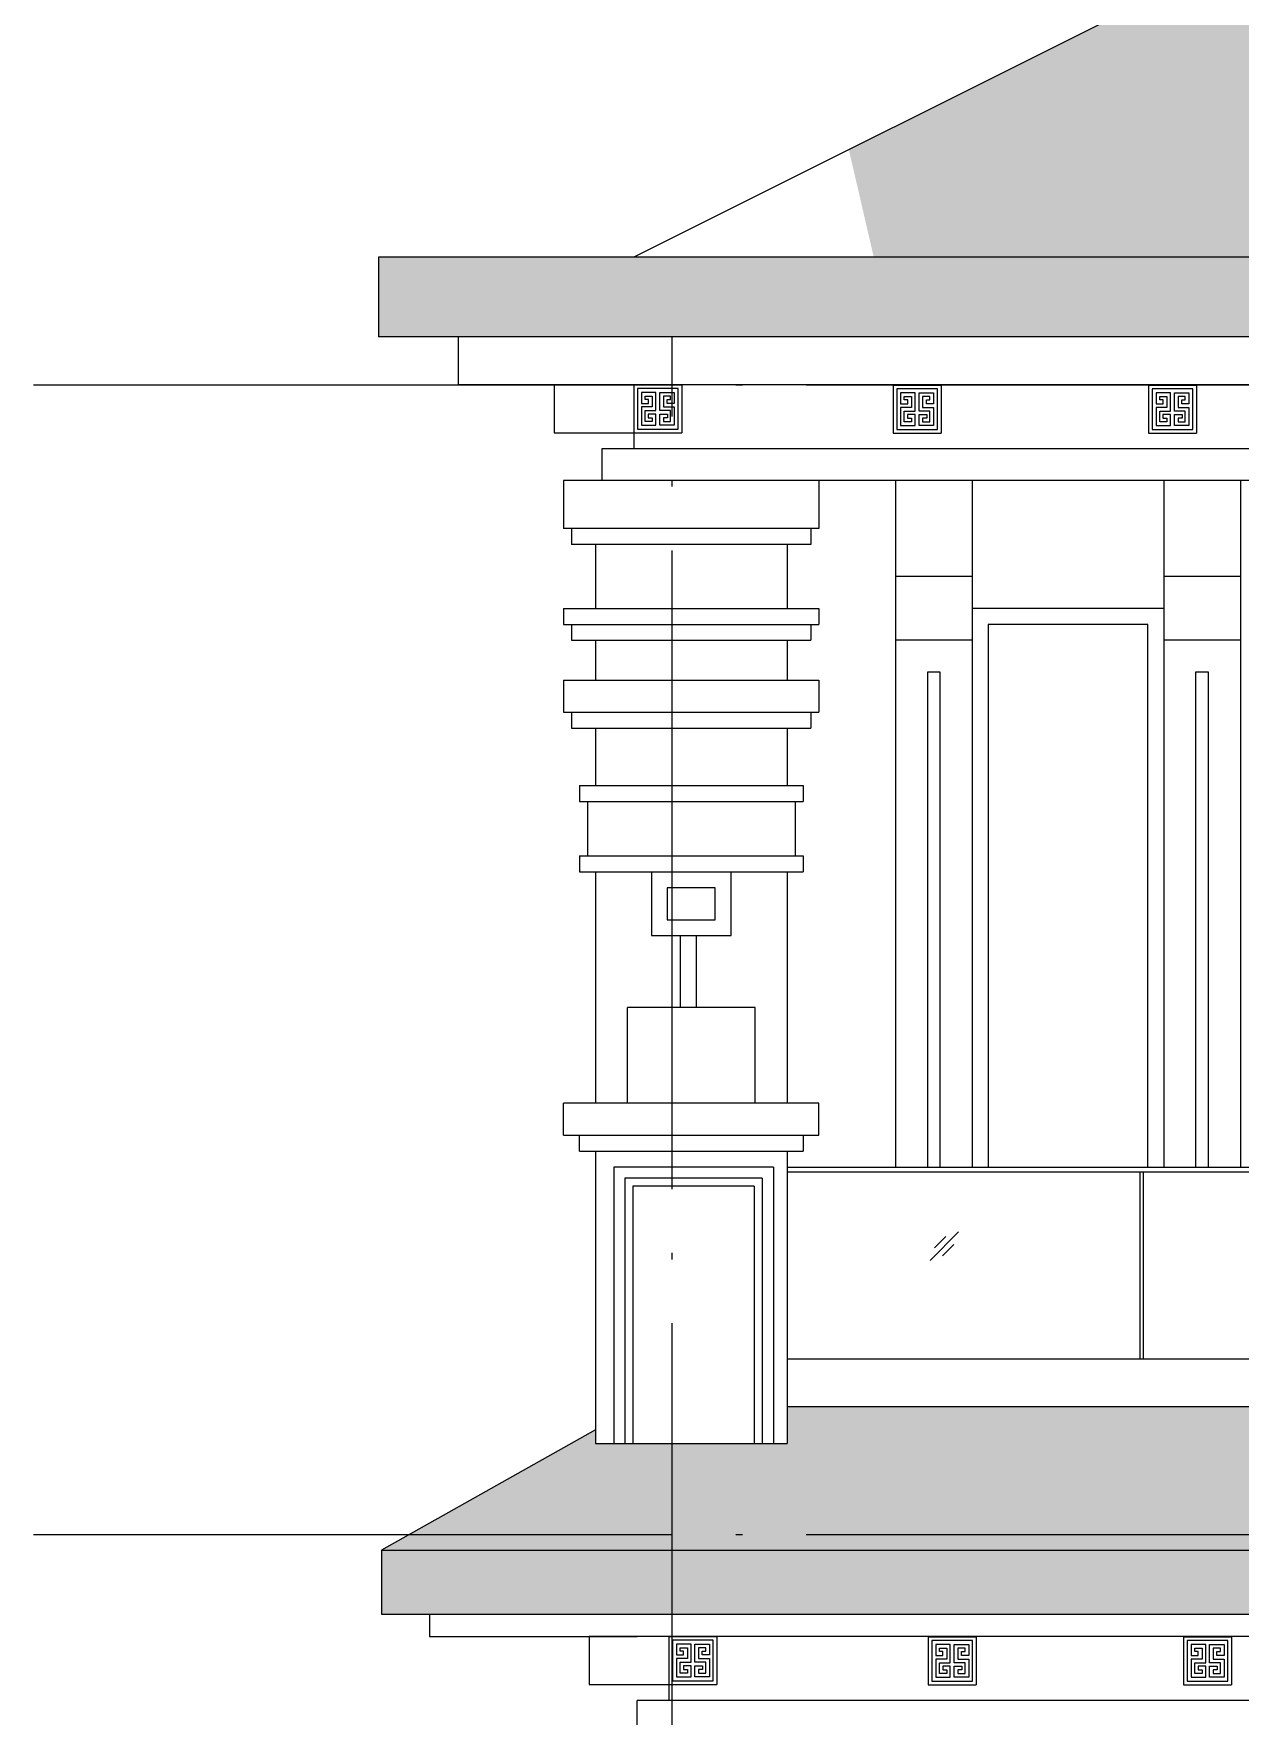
# Model space of a CAD drawing. Extents: x 44111 to 90315, y 4379 to 151689.
# Drawn here: x 53793 to 57573, y 138549 to 143819 of the extents above; entities that cross this region are included whole.
import ezdxf

# ---------------------------------------------------------------- set-up
doc = ezdxf.new("R2010")
doc.units = 0
doc.header["$LTSCALE"] = 1000
doc.header["$MEASUREMENT"] = 0
doc.linetypes.add('DOTE', pattern=[2.42, 2, -0.2, 0.02, -0.2])
for name, color, linetype in [('A-DOTE', 1, 'DOTE'), ('A-瓦屋面填充', 8, 'Continuous'), ('A-立面外墙材料填充', 8, 'Continuous'), ('A-立面看线', 50, 'Continuous'), ('J-LM-外墙材料分色', 249, 'Continuous'), ('J-LM-门窗框', 157, 'Continuous')]:
    doc.layers.add(name, color=color, linetype=linetype)
pattern_1 = [(180, (-591384.08, 755430.08), (-200, -200), [40, -160]), (225, (-591464.08, 755410.08), (-2e-14, -200), [56.56854, -226.27417]), (270, (-591504.08, 755370.08), (200, -200), [200]), (315, (-591544.08, 755410.08), (200, -5e-14), [56.56854, -226.27417]), (206.565051, (-591424.08, 755430.08), (-200, -2e-07), [44.72, -402.493595]), (153.434949, (-591544.08, 755410.08), (-200, 2e-07), [44.72, -402.493595])]

# ---------------------------------------------------------------- blocks, each defined once
blk = doc.blocks.new('A$C699906CB')
for p, q in [((179, 179), (0, 0)), ((100, 150), (29, 79)), ((150, 100), (79, 29))]:
    blk.add_line(p, q)

msp = doc.modelspace()

# ---------------------------------------------------------------- hatches: boundary and pattern name
at = {"layer": 'A-瓦屋面填充'}
h = msp.add_hatch(dxfattribs=at)
h.set_pattern_fill('弯瓦屋面', color=256, scale=100, angle=180)
h.set_pattern_definition(pattern_1)
h.paths.add_polyline_path([(63063.5, 145175.3), (62382.5, 145175.3), (62082.5, 145475.3), (62682.5, 145475.3), (62382.5, 145175.3), (63063.5, 145175.3), (65473.5, 143819.2), (66373.5, 143819.2), (66373.5, 143569.2), (66123.5, 143569.2), (66123.5, 143419.2), (65823.5, 143419.2), (65823.5, 143269.2), (65573.5, 143269.2), (65573.5, 143219.2), (65623.5, 143219.2), (65623.5, 143119.2), (65753.5, 143119.2), (69673.5, 143119.2), (63973.5, 145969.2), (62972.9, 145969.2), (61393.5, 145979.2), (56347.1, 143456), (56425.2, 143119.2), (60373.5, 143119.2), (60373.5, 143119.2), (60453.5, 143119.2), (60453.5, 143219.2), (60553.5, 143219.2), (60553.5, 143269.2), (60303.5, 143269.2), (60303.5, 143419.2), (60003.5, 143419.2), (60003.5, 143569.2), (59753.5, 143569.2), (59753.5, 143819.2), (60653.5, 143819.2)])
h.paths.add_polyline_path([(63063.5, 145175.3), (60653.5, 143819.2), (63003.5, 143819.2), (62703.5, 144119.2), (63303.5, 144119.2), (63003.5, 143819.2), (65473.5, 143819.2)], flags=17)
h.paths.add_polyline_path([(61933.9, 144149.8), (63002.7, 144149.8), (63002.7, 144596), (61933.9, 144596)], flags=24)
h = msp.add_hatch(dxfattribs=at)
h.set_pattern_fill('弯瓦屋面', color=256, scale=100, angle=180)
h.set_pattern_definition(pattern_1)
h.paths.add_polyline_path([(58686.6, 139519.2), (56153.5, 139519.2), (56153.5, 139404), (55793.5, 139404), (55793.5, 139119.2), (58686.6, 139119.2)])
h.paths.add_polyline_path([(55793.5, 139404), (55553.5, 139404), (55553.5, 139446), (54972.5, 139119.2), (55793.5, 139119.2)])
h.paths.add_polyline_path([(55793.5, 139119.2), (54972.5, 139119.2), (54883.6, 139069.2), (55793.5, 139069.2)])
h.paths.add_polyline_path([(58686.6, 139119.2), (55793.5, 139119.2), (55793.5, 139069.2), (58686.6, 139069.2)])
h.paths.add_polyline_path([(59773.2, 139119.2), (58686.6, 139119.2), (58686.6, 139069.2), (59673.2, 139069.2)])
h.paths.add_polyline_path([(60423.5, 139444.3), (60423.5, 139519.2), (58686.6, 139519.2), (58686.6, 139119.2), (59773.2, 139119.2)])
h.paths.add_polyline_path([(65353.5, 139404.2), (65103.5, 139404.2), (65103.5, 139519.2), (61023.5, 139519.2), (61023.5, 139404.2), (60773.5, 139404.2), (60773.5, 139119.2), (65353.5, 139119.2)])
h.paths.add_polyline_path([(60773.5, 139404.2), (60423.5, 139404.2), (60423.5, 139444.3), (59773.2, 139119.2), (60773.5, 139119.2)])
h.paths.add_polyline_path([(60773.5, 139119.2), (59773.2, 139119.2), (59673.2, 139069.2), (60773.5, 139069.2)])
h.paths.add_polyline_path([(65353.5, 139119.2), (60773.5, 139119.2), (60773.5, 139069.2), (65353.5, 139069.2)])
h.paths.add_polyline_path([(65703.5, 139413.6), (65703.5, 139404.2), (65353.5, 139404.2), (65353.5, 139119.2), (66344.6, 139119.2)])
h.paths.add_polyline_path([(66344.6, 139119.2), (65353.5, 139119.2), (65353.5, 139069.2), (66453.5, 139069.2)])
h.paths.add_polyline_path([(69553.5, 139404), (69193.5, 139404), (69193.5, 139519.2), (65703.5, 139519.2), (65703.5, 139413.6), (66344.6, 139119.2), (69553.5, 139119.2)])
h.paths.add_polyline_path([(69793.5, 139446), (69793.5, 139404), (69553.5, 139404), (69553.5, 139119.2), (70374.5, 139119.2)])
h.paths.add_polyline_path([(69553.5, 139119.2), (66344.6, 139119.2), (66453.5, 139069.2), (69553.5, 139069.2)])
h.paths.add_polyline_path([(70374.5, 139119.2), (69553.5, 139119.2), (69553.5, 139069.2), (70463.4, 139069.2)])
h = msp.add_hatch(dxfattribs=at)
h.set_pattern_fill('弯瓦屋面', color=256, scale=100, angle=180)
h.set_pattern_definition(pattern_1)
h.paths.add_polyline_path([(55793.5, 139069.2), (54883.6, 139069.2), (54883.6, 139069.2), (54883.6, 138869.2), (55033.6, 138869.2), (55793.5, 138869.2)])
h.paths.add_polyline_path([(58686.6, 139069.2), (55793.5, 139069.2), (55793.5, 138869.2), (58686.6, 138869.2)])
h.paths.add_polyline_path([(60773.5, 139069.2), (59673.2, 139069.2), (59673.2, 138869.2), (60773.5, 138869.2)])
h.paths.add_polyline_path([(59673.2, 139069.2), (58686.6, 139069.2), (58686.6, 138869.2), (59673.2, 138869.2)])
h.paths.add_polyline_path([(65353.5, 139069.2), (60773.5, 139069.2), (60773.5, 138869.2), (61408.1, 138869.2), (65353.5, 138869.2)])
at = {"layer": 'J-LM-外墙材料分色'}
h = msp.add_hatch(dxfattribs=at)
h.set_pattern_fill('大理石', color=159, scale=50)
h.set_pattern_definition([(41.9872125, (-591259.077, 755447.22), (299.9999956, 225.0000049), [4.804866, -1004.216925]), (68.1985905, (-591330.505, 755439.72), (149.9999999, 450.0000002), [17.30946, -1194.35262]), (60.945396, (-591334.077, 755431.15), (149.99998994, 225.0000064), [7.35402, -1536.99045]), (90, (-591330.5, 755437.58), (150, -9e-15), [2.142857, -222.85713]), (71.565051, (-591260.505, 755442.936), (3e-07, 225.0000005), [4.51754, -469.824105]), (171.469234, (-591260.505, 755442.936), (-149.9999995, 1.4e-06), [7.222767, -1509.5583]), (79.215702, (-591270.505, 755429.007), (150.00000075, 900.0000004), [15.269685, -1588.04715]), (62.1329961, (-591383.3624, 755497.5784), (599.99999271, 1125.0000044), [35.147284, -7345.78245]), (0, (-591381.2, 755530.57), (0, 225), [0, -150]), (64.9831065, (-591284.077, 755571.507), (300.00000076, 674.99999954), [23.647065, -2459.2947]), (81.4391104, (-591226.2196, 755482.5784), (299.999999483, 2024.99998723), [33.588522, -7020.0009]), (82.8749836, (-591309.077, 755502.936), (149.99999099, 1125.00000113), [17.276266, -3610.7397]), (76.75948, (-591324.077, 755455.793), (150.00000146, 674.99999948), [37.42339, -3892.0326]), (0, (-591347.46, 755455.9), (0, 225), [0, -150]), (0, (-591345.05, 755453.5), (0, 225), [0, -150]), (0, (-591328.18, 755465.54), (0, 225), [0, -150]), (0, (-591333, 755492.03), (0, 225), [0, -150]), (59.0362434, (-591315.505, 755492.221), (149.99998805, 225.00000645), [12.494896, -2611.4334]), (0, (-591309.1, 755502.52), (0, 225), [0, -150]), (0, (-591328.18, 755494.44), (0, 225), [0, -150]), (0, (-591320.95, 755508.9), (0, 225), [0, -150]), (0, (-591328.18, 755487.21), (0, 225), [0, -150]), (50.194429, (-591241.22, 755471.864), (150.0000001, 225.0000001), [5.57875, -1165.9587]), (90, (-591241.22, 755465.44), (150, -9e-15), [6.42857, -218.57142]), (43.6677801, (-591249.077, 755457.936), (450.00000034, 449.99999912), [10.862076, -2270.1738]), (90, (-591249.08, 755455.8), (150, -9e-15), [2.142857, -222.85713]), (39.805571, (-591255.505, 755450.436), (299.99999284, 225.00000885), [8.368125, -1748.93805]), (0, (-591277.57, 755465.54), (0, 225), [0, -150]), (0, (-591240.9, 755472.33), (0, 225), [0, -150]), (0, (-591240.9, 755472.33), (0, 225), [0, -150]), (29.3577535, (-591237.648, 755476.15), (449.9999991, 225.0000013), [13.112542, -1363.704435]), (0, (-591241.41, 755487.21), (0, 225), [0, -150]), (146.309932, (-591284.077, 755571.507), (-300.00000184, 224.9999961), [15.452362, -1607.0457]), (8.1301023, (-591300.505, 755541.507), (1499.99998944, 224.99999867), [15.152287, -3166.8282]), (47.8624052, (-591334.077, 755537.221), (600.000000265, 674.999999374), [20.22829, -4227.71235]), (14.6208739, (-591366.934, 755528.65), (899.99999752, 225.00000939), [33.956755, -3531.5025]), (0, (-591354.7, 755542.6), (0, 225), [0, -150]), (18.4349488, (-591306.934, 755520.078), (600.00000006, 224.9999993), [6.77631, -1416.248625]), (16.699244, (-591300.505, 755522.22), (149.999997, 1.24e-05), [3.72868, -779.294295]), (101.093723, (-591296.934, 755523.293), (-300.00000262, 1574.99998526), [18.561123, -3879.2748]), (0, (-591316.13, 755532.98), (0, 225), [0, -150]), (0, (-591300.58, 755541.93), (0, 225), [0, -150]), (0, (-591320.95, 755516.12), (0, 225), [0, -150]), (0, (-591340.23, 755564.29), (0, 225), [0, -150]), (0, (-591347.46, 755554.65), (0, 225), [0, -150]), (44.1449026, (-591309.077, 755568.293), (450.00000077, 449.99999998), [16.92194, -3536.6853]), (54.5829447, (-591320.505, 755552.221), (150.00000042, 224.99999911), [19.720626, -4121.6106]), (0, (-591308.87, 755568.44), (0, 225), [0, -150]), (0, (-591330.6, 755557.06), (0, 225), [0, -150]), (0, (-591308.87, 755568.44), (0, 225), [0, -150]), (0, (-591320.48, 755551.87), (0, 225), [0, -150]), (75.0685828, (-591285.505, 755543.65), (150, 675.0000002), [5.544348, -1158.76875]), (90, (-591284.08, 755549), (150, -9e-15), [22.5, -202.5]), (50.194429, (-591257.648, 755643.293), (150.0000001, 225.0000001), [5.57875, -1165.9587]), (0, (-591299.26, 755595.6), (0, 225), [0, -150]), (0, (-591294.44, 755593.2), (0, 225), [0, -150]), (0, (-591313.72, 755598), (0, 225), [0, -150]), (0, (-591289.62, 755624.5), (0, 225), [0, -150]), (53.1301023, (-591274.077, 755611.15), (150.00000021, 224.99999986), [10.714286, -2239.28565]), (90, (-591274.08, 755592.94), (150, -9e-15), [18.214285, -206.78571]), (0, (-591274.05, 755593.3), (0, 225), [0, -150]), (23.1985905, (-591262.648, 755641.15), (450.0000003, 225.0000001), [5.43984, -1136.926125]), (66.037511, (-591264.077, 755637.936), (150, 449.9999997), [3.51745, -735.14688]), (66.037511, (-591265.505, 755634.72), (150, 449.9999997), [3.51745, -735.14688]), (81.8698976, (-591267.648, 755619.721), (150.00000065, 1125.00000011), [15.152287, -3166.8282]), (90, (-591254.08, 755647.58), (150, -9e-15), [5.357144, -219.642855]), (0, (-591270.55, 755655.08), (0, 225), [0, -150])])
h.paths.add_polyline_path([(56425.2, 143119.2), (54873.5, 143119.2), (54873.5, 142869.2), (56483.2, 142869.2)])
h.paths.add_polyline_path([(60398.5, 142969.2), (60373.5, 142969.2), (60373.5, 143119.2), (56425.2, 143119.2), (56483.2, 142869.2), (60473.5, 142869.2), (60473.5, 142919.2), (60398.5, 142919.2)])
h.paths.add_polyline_path([(66373.5, 143819.2), (59753.5, 143819.2), (59753.5, 143569.2), (66373.5, 143569.2)])
h.paths.add_polyline_path([(70473.5, 143119.2), (65753.5, 143119.2), (65753.5, 142969.2), (65728.5, 142969.2), (65728.5, 142919.2), (65653.5, 142919.2), (65653.5, 142869.2), (70473.5, 142869.2)])

# ---------------------------------------------------------------- linework, layer by layer
at = {"layer": 'A-DOTE'}
for p, q in [((55793.5, 130520.4), (55793.5, 142869.2)), ((53793.5, 142719.2), (77553.5, 142719.2)), ((53793.5, 139119.2), (77553.5, 139119.2))]:
    msp.add_line(p, q, dxfattribs=at)
at = {"layer": 'A-立面外墙材料填充'}
for p, q in [((55673.5, 142720.4), (55673.5, 142719.2)), ((55673.5, 142719.2), (55673.5, 142569.2)), ((55673.5, 142719.2), (55673.5, 142569.2)), ((55673.5, 142719.2), (55823.5, 142719.2)), ((55823.5, 142719.2), (55823.5, 142569.2)), ((55823.5, 142719.2), (55823.5, 142569.2)), ((56485.8, 142717.9), (56485.8, 142567.9)), ((56485.8, 142717.9), (56635.8, 142717.9)), ((56635.8, 142717.9), (56635.8, 142567.9)), ((57285.8, 142717.9), (57285.8, 142567.9)), ((57285.8, 142717.9), (57435.8, 142717.9)), ((57435.8, 142717.9), (57435.8, 142567.9)), ((55684.7, 142707.9), (55684.7, 142580.4)), ((55684.7, 142707.9), (55684.7, 142580.4)), ((55812.2, 142707.9), (55684.7, 142707.9)), ((55742.7, 142695.3), (55697.1, 142695.3)), ((55697.1, 142695.3), (55697.1, 142661.3)), ((55697.1, 142661.3), (55719.4, 142661.3)), ((55708.6, 142673.2), (55708.6, 142684.1)), ((55708.6, 142684.1), (55731.4, 142684.1)), ((55719.4, 142673.2), (55708.6, 142673.2)), ((55719.4, 142661.3), (55719.4, 142673.2)), ((55731.4, 142684.1), (55731.4, 142650)), ((55731.4, 142684.1), (55731.4, 142650)), ((55742.7, 142638.5), (55742.7, 142695.3)), ((55742.7, 142638.5), (55742.7, 142695.3)), ((55754.7, 142638.5), (55754.7, 142695.3)), ((55754.7, 142695.3), (55800.2, 142695.3)), ((55754.7, 142638.5), (55754.7, 142695.3)), ((55766, 142684.1), (55766, 142650)), ((55766, 142684.1), (55766, 142650)), ((55788.7, 142684.1), (55766, 142684.1)), ((55777.9, 142673.2), (55788.7, 142673.2)), ((55777.9, 142661.3), (55777.9, 142673.2)), ((55800.2, 142661.3), (55777.9, 142661.3)), ((55788.7, 142673.2), (55788.7, 142684.1)), ((55800.2, 142695.3), (55800.2, 142661.3)), ((55812.2, 142580.4), (55812.2, 142707.9)), ((55812.2, 142580.4), (55812.2, 142707.9)), ((56497.1, 142706.7), (56497.1, 142579.2)), ((56624.6, 142706.7), (56497.1, 142706.7)), ((56555, 142694.1), (56509.4, 142694.1)), ((56509.4, 142694.1), (56509.4, 142660)), ((56509.4, 142660), (56531.7, 142660)), ((56520.9, 142671.9), (56520.9, 142682.8)), ((56520.9, 142682.8), (56543.7, 142682.8)), ((56531.7, 142671.9), (56520.9, 142671.9)), ((56531.7, 142660), (56531.7, 142671.9)), ((56543.7, 142682.8), (56543.7, 142648.7)), ((56555, 142637.2), (56555, 142694.1)), ((56567, 142694.1), (56612.6, 142694.1)), ((56567, 142637.2), (56567, 142694.1)), ((56578.3, 142682.8), (56578.3, 142648.7)), ((56601.1, 142682.8), (56578.3, 142682.8)), ((56590.3, 142671.9), (56601.1, 142671.9)), ((56590.3, 142660), (56590.3, 142671.9)), ((56612.6, 142660), (56590.3, 142660)), ((56601.1, 142671.9), (56601.1, 142682.8)), ((56612.6, 142694.1), (56612.6, 142660)), ((56624.6, 142579.2), (56624.6, 142706.7)), ((57297.1, 142706.7), (57297.1, 142579.2)), ((57424.6, 142706.7), (57297.1, 142706.7)), ((57355, 142694.1), (57309.4, 142694.1)), ((57309.4, 142694.1), (57309.4, 142660)), ((57309.4, 142660), (57331.7, 142660)), ((57320.9, 142671.9), (57320.9, 142682.8)), ((57320.9, 142682.8), (57343.7, 142682.8)), ((57331.7, 142671.9), (57320.9, 142671.9)), ((57331.7, 142660), (57331.7, 142671.9)), ((57343.7, 142682.8), (57343.7, 142648.7)), ((57355, 142637.2), (57355, 142694.1)), ((57367, 142694.1), (57412.6, 142694.1)), ((57367, 142637.2), (57367, 142694.1)), ((57378.3, 142682.8), (57378.3, 142648.7)), ((57401.1, 142682.8), (57378.3, 142682.8)), ((57390.3, 142671.9), (57401.1, 142671.9)), ((57390.3, 142660), (57390.3, 142671.9)), ((57412.6, 142660), (57390.3, 142660)), ((57401.1, 142671.9), (57401.1, 142682.8)), ((57412.6, 142694.1), (57412.6, 142660)), ((57424.6, 142579.2), (57424.6, 142706.7)), ((55697.1, 142650), (55697.1, 142593.2)), ((55731.4, 142650), (55697.1, 142650)), ((55697.1, 142650), (55697.1, 142593.2)), ((55731.4, 142650), (55697.1, 142650)), ((55708.6, 142604.5), (55708.6, 142638.5)), ((55708.6, 142638.5), (55742.7, 142638.5)), ((55708.6, 142604.5), (55708.6, 142638.5)), ((55708.6, 142638.5), (55742.7, 142638.5)), ((55718.7, 142627.2), (55718.7, 142616)), ((55742.7, 142627.2), (55718.7, 142627.2)), ((55718.7, 142627.2), (55718.7, 142616)), ((55742.7, 142627.2), (55718.7, 142627.2)), ((55718.7, 142616), (55731.4, 142616)), ((55718.7, 142616), (55731.4, 142616)), ((55731.4, 142616), (55731.4, 142604.5)), ((55731.4, 142616), (55731.4, 142604.5)), ((55742.7, 142593.2), (55742.7, 142627.2)), ((55742.7, 142593.2), (55742.7, 142627.2)), ((55788.7, 142638.5), (55754.7, 142638.5)), ((55788.7, 142638.5), (55754.7, 142638.5)), ((55754.7, 142627.2), (55778.6, 142627.2)), ((55754.7, 142593.2), (55754.7, 142627.2)), ((55754.7, 142627.2), (55778.6, 142627.2)), ((55754.7, 142593.2), (55754.7, 142627.2)), ((55766, 142650), (55800.2, 142650)), ((55766, 142650), (55800.2, 142650)), ((55766, 142616), (55766, 142604.5)), ((55778.6, 142616), (55766, 142616)), ((55766, 142616), (55766, 142604.5)), ((55778.6, 142616), (55766, 142616)), ((55778.6, 142627.2), (55778.6, 142616)), ((55778.6, 142627.2), (55778.6, 142616)), ((55788.7, 142604.5), (55788.7, 142638.5)), ((55788.7, 142604.5), (55788.7, 142638.5)), ((55800.2, 142650), (55800.2, 142593.2)), ((55800.2, 142650), (55800.2, 142593.2)), ((56509.4, 142648.7), (56509.4, 142591.9)), ((56543.7, 142648.7), (56509.4, 142648.7)), ((56520.9, 142603.2), (56520.9, 142637.2)), ((56520.9, 142637.2), (56555, 142637.2)), ((56531, 142626), (56531, 142614.7)), ((56555, 142626), (56531, 142626)), ((56531, 142614.7), (56543.7, 142614.7)), ((56543.7, 142614.7), (56543.7, 142603.2)), ((56555, 142591.9), (56555, 142626)), ((56601.1, 142637.2), (56567, 142637.2)), ((56567, 142626), (56591, 142626)), ((56567, 142591.9), (56567, 142626)), ((56578.3, 142648.7), (56612.6, 142648.7)), ((56578.3, 142614.7), (56578.3, 142603.2)), ((56591, 142614.7), (56578.3, 142614.7)), ((56591, 142626), (56591, 142614.7)), ((56601.1, 142603.2), (56601.1, 142637.2)), ((56612.6, 142648.7), (56612.6, 142591.9)), ((57309.4, 142648.7), (57309.4, 142591.9)), ((57343.7, 142648.7), (57309.4, 142648.7)), ((57320.9, 142603.2), (57320.9, 142637.2)), ((57320.9, 142637.2), (57355, 142637.2)), ((57331, 142626), (57331, 142614.7)), ((57355, 142626), (57331, 142626)), ((57331, 142614.7), (57343.7, 142614.7)), ((57343.7, 142614.7), (57343.7, 142603.2)), ((57355, 142591.9), (57355, 142626)), ((57401.1, 142637.2), (57367, 142637.2)), ((57367, 142626), (57391, 142626)), ((57367, 142591.9), (57367, 142626)), ((57378.3, 142648.7), (57412.6, 142648.7)), ((57378.3, 142614.7), (57378.3, 142603.2)), ((57391, 142614.7), (57378.3, 142614.7)), ((57391, 142626), (57391, 142614.7)), ((57401.1, 142603.2), (57401.1, 142637.2)), ((57412.6, 142648.7), (57412.6, 142591.9)), ((55673.5, 142569.2), (55823.5, 142569.2)), ((55673.5, 142569.2), (55823.5, 142569.2)), ((55684.7, 142580.4), (55812.2, 142580.4)), ((55684.7, 142580.4), (55812.2, 142580.4)), ((55697.1, 142593.2), (55742.7, 142593.2)), ((55697.1, 142593.2), (55742.7, 142593.2)), ((55731.4, 142604.5), (55708.6, 142604.5)), ((55731.4, 142604.5), (55708.6, 142604.5)), ((55800.2, 142593.2), (55754.7, 142593.2)), ((55800.2, 142593.2), (55754.7, 142593.2)), ((55766, 142604.5), (55788.7, 142604.5)), ((55766, 142604.5), (55788.7, 142604.5)), ((56485.8, 142567.9), (56635.8, 142567.9)), ((56497.1, 142579.2), (56624.6, 142579.2)), ((56509.4, 142591.9), (56555, 142591.9)), ((56543.7, 142603.2), (56520.9, 142603.2)), ((56612.6, 142591.9), (56567, 142591.9)), ((56578.3, 142603.2), (56601.1, 142603.2)), ((57285.8, 142567.9), (57435.8, 142567.9)), ((57297.1, 142579.2), (57424.6, 142579.2)), ((57309.4, 142591.9), (57355, 142591.9)), ((57343.7, 142603.2), (57320.9, 142603.2)), ((57412.6, 142591.9), (57367, 142591.9)), ((57378.3, 142603.2), (57401.1, 142603.2)), ((55610.9, 140269.2), (55610.9, 139404.2)), ((56110.9, 140269.2), (55610.9, 140269.2)), ((56110.9, 140269.2), (56110.9, 139404.2)), ((55645.9, 140234.2), (55645.9, 139404.2)), ((56075.9, 140234.2), (55645.9, 140234.2)), ((55670.9, 140209.2), (55670.9, 139404.2)), ((56050.9, 140209.2), (55670.9, 140209.2)), ((56050.9, 140209.2), (56050.9, 139404.2)), ((56075.9, 140234.2), (56075.9, 139404.2)), ((55783.5, 138800.4), (55783.5, 138799.2)), ((55783.5, 138799.2), (55783.5, 138649.2)), ((55783.5, 138799.2), (55783.5, 138649.2)), ((55783.5, 138799.2), (55933.5, 138799.2)), ((55794.7, 138787.9), (55794.7, 138660.4)), ((55794.7, 138787.9), (55794.7, 138660.4)), ((55922.2, 138787.9), (55794.7, 138787.9)), ((55852.7, 138775.3), (55807.1, 138775.3)), ((55807.1, 138775.3), (55807.1, 138741.3)), ((55818.6, 138753.2), (55818.6, 138764.1)), ((55818.6, 138764.1), (55841.4, 138764.1)), ((55841.4, 138764.1), (55841.4, 138730)), ((55841.4, 138764.1), (55841.4, 138730)), ((55852.7, 138718.5), (55852.7, 138775.3)), ((55852.7, 138718.5), (55852.7, 138775.3)), ((55864.7, 138718.5), (55864.7, 138775.3)), ((55864.7, 138775.3), (55910.2, 138775.3)), ((55864.7, 138718.5), (55864.7, 138775.3)), ((55876, 138764.1), (55876, 138730)), ((55876, 138764.1), (55876, 138730)), ((55898.7, 138764.1), (55876, 138764.1)), ((55898.7, 138753.2), (55898.7, 138764.1)), ((55910.2, 138775.3), (55910.2, 138741.3)), ((55922.2, 138660.4), (55922.2, 138787.9)), ((55922.2, 138660.4), (55922.2, 138787.9)), ((55933.5, 138799.2), (55933.5, 138649.2)), ((55933.5, 138799.2), (55933.5, 138649.2)), ((56595.8, 138797.9), (56595.8, 138647.9)), ((56595.8, 138797.9), (56745.8, 138797.9)), ((56607.1, 138786.7), (56607.1, 138659.2)), ((56734.6, 138786.7), (56607.1, 138786.7)), ((56665, 138774.1), (56619.4, 138774.1)), ((56619.4, 138774.1), (56619.4, 138740)), ((56630.9, 138751.9), (56630.9, 138762.8)), ((56630.9, 138762.8), (56653.7, 138762.8)), ((56653.7, 138762.8), (56653.7, 138728.7)), ((56665, 138717.2), (56665, 138774.1)), ((56677, 138774.1), (56722.6, 138774.1)), ((56677, 138717.2), (56677, 138774.1)), ((56688.3, 138762.8), (56688.3, 138728.7)), ((56711.1, 138762.8), (56688.3, 138762.8)), ((56711.1, 138751.9), (56711.1, 138762.8)), ((56722.6, 138774.1), (56722.6, 138740)), ((56734.6, 138659.2), (56734.6, 138786.7)), ((56745.8, 138797.9), (56745.8, 138647.9)), ((57395.8, 138797.9), (57395.8, 138647.9)), ((57395.8, 138797.9), (57545.8, 138797.9)), ((57407.1, 138786.7), (57407.1, 138659.2)), ((57534.6, 138786.7), (57407.1, 138786.7)), ((57465, 138774.1), (57419.4, 138774.1)), ((57419.4, 138774.1), (57419.4, 138740)), ((57430.9, 138751.9), (57430.9, 138762.8)), ((57430.9, 138762.8), (57453.7, 138762.8)), ((57453.7, 138762.8), (57453.7, 138728.7)), ((57465, 138717.2), (57465, 138774.1)), ((57477, 138774.1), (57522.6, 138774.1)), ((57477, 138717.2), (57477, 138774.1)), ((57488.3, 138762.8), (57488.3, 138728.7)), ((57511.1, 138762.8), (57488.3, 138762.8)), ((57511.1, 138751.9), (57511.1, 138762.8)), ((57522.6, 138774.1), (57522.6, 138740)), ((57534.6, 138659.2), (57534.6, 138786.7)), ((57545.8, 138797.9), (57545.8, 138647.9)), ((55807.1, 138741.3), (55829.4, 138741.3)), ((55807.1, 138730), (55807.1, 138673.2)), ((55841.4, 138730), (55807.1, 138730)), ((55807.1, 138730), (55807.1, 138673.2)), ((55841.4, 138730), (55807.1, 138730)), ((55829.4, 138753.2), (55818.6, 138753.2)), ((55818.6, 138684.5), (55818.6, 138718.5)), ((55818.6, 138718.5), (55852.7, 138718.5)), ((55818.6, 138684.5), (55818.6, 138718.5)), ((55818.6, 138718.5), (55852.7, 138718.5)), ((55828.7, 138707.2), (55828.7, 138696)), ((55852.7, 138707.2), (55828.7, 138707.2)), ((55828.7, 138707.2), (55828.7, 138696)), ((55852.7, 138707.2), (55828.7, 138707.2)), ((55829.4, 138741.3), (55829.4, 138753.2)), ((55852.7, 138673.2), (55852.7, 138707.2)), ((55852.7, 138673.2), (55852.7, 138707.2)), ((55898.7, 138718.5), (55864.7, 138718.5)), ((55898.7, 138718.5), (55864.7, 138718.5)), ((55864.7, 138707.2), (55888.6, 138707.2)), ((55864.7, 138673.2), (55864.7, 138707.2)), ((55864.7, 138707.2), (55888.6, 138707.2)), ((55864.7, 138673.2), (55864.7, 138707.2)), ((55876, 138730), (55910.2, 138730)), ((55876, 138730), (55910.2, 138730)), ((55887.9, 138753.2), (55898.7, 138753.2)), ((55887.9, 138741.3), (55887.9, 138753.2)), ((55910.2, 138741.3), (55887.9, 138741.3)), ((55888.6, 138707.2), (55888.6, 138696)), ((55888.6, 138707.2), (55888.6, 138696)), ((55898.7, 138684.5), (55898.7, 138718.5)), ((55898.7, 138684.5), (55898.7, 138718.5)), ((55910.2, 138730), (55910.2, 138673.2)), ((55910.2, 138730), (55910.2, 138673.2)), ((56619.4, 138740), (56641.7, 138740)), ((56619.4, 138728.7), (56619.4, 138671.9)), ((56653.7, 138728.7), (56619.4, 138728.7)), ((56641.7, 138751.9), (56630.9, 138751.9)), ((56630.9, 138683.2), (56630.9, 138717.2)), ((56630.9, 138717.2), (56665, 138717.2)), ((56641.7, 138740), (56641.7, 138751.9)), ((56711.1, 138717.2), (56677, 138717.2)), ((56688.3, 138728.7), (56722.6, 138728.7)), ((56700.3, 138751.9), (56711.1, 138751.9)), ((56700.3, 138740), (56700.3, 138751.9)), ((56722.6, 138740), (56700.3, 138740)), ((56711.1, 138683.2), (56711.1, 138717.2)), ((56722.6, 138728.7), (56722.6, 138671.9)), ((57419.4, 138740), (57441.7, 138740)), ((57419.4, 138728.7), (57419.4, 138671.9)), ((57453.7, 138728.7), (57419.4, 138728.7)), ((57441.7, 138751.9), (57430.9, 138751.9)), ((57430.9, 138683.2), (57430.9, 138717.2)), ((57430.9, 138717.2), (57465, 138717.2)), ((57441.7, 138740), (57441.7, 138751.9)), ((57511.1, 138717.2), (57477, 138717.2)), ((57488.3, 138728.7), (57522.6, 138728.7)), ((57500.3, 138751.9), (57511.1, 138751.9)), ((57500.3, 138740), (57500.3, 138751.9)), ((57522.6, 138740), (57500.3, 138740)), ((57511.1, 138683.2), (57511.1, 138717.2)), ((57522.6, 138728.7), (57522.6, 138671.9)), ((55794.7, 138660.4), (55922.2, 138660.4)), ((55794.7, 138660.4), (55922.2, 138660.4)), ((55807.1, 138673.2), (55852.7, 138673.2)), ((55807.1, 138673.2), (55852.7, 138673.2)), ((55841.4, 138684.5), (55818.6, 138684.5)), ((55841.4, 138684.5), (55818.6, 138684.5)), ((55828.7, 138696), (55841.4, 138696)), ((55828.7, 138696), (55841.4, 138696)), ((55841.4, 138696), (55841.4, 138684.5)), ((55841.4, 138696), (55841.4, 138684.5)), ((55910.2, 138673.2), (55864.7, 138673.2)), ((55910.2, 138673.2), (55864.7, 138673.2)), ((55876, 138696), (55876, 138684.5)), ((55888.6, 138696), (55876, 138696)), ((55876, 138696), (55876, 138684.5)), ((55888.6, 138696), (55876, 138696)), ((55876, 138684.5), (55898.7, 138684.5)), ((55876, 138684.5), (55898.7, 138684.5)), ((56607.1, 138659.2), (56734.6, 138659.2)), ((56619.4, 138671.9), (56665, 138671.9)), ((56653.7, 138683.2), (56630.9, 138683.2)), ((56641, 138706), (56641, 138694.7)), ((56665, 138706), (56641, 138706)), ((56641, 138694.7), (56653.7, 138694.7)), ((56653.7, 138694.7), (56653.7, 138683.2)), ((56665, 138671.9), (56665, 138706)), ((56677, 138706), (56701, 138706)), ((56677, 138671.9), (56677, 138706)), ((56722.6, 138671.9), (56677, 138671.9)), ((56688.3, 138694.7), (56688.3, 138683.2)), ((56701, 138694.7), (56688.3, 138694.7)), ((56688.3, 138683.2), (56711.1, 138683.2)), ((56701, 138706), (56701, 138694.7)), ((57407.1, 138659.2), (57534.6, 138659.2)), ((57419.4, 138671.9), (57465, 138671.9)), ((57453.7, 138683.2), (57430.9, 138683.2)), ((57441, 138706), (57441, 138694.7)), ((57465, 138706), (57441, 138706)), ((57441, 138694.7), (57453.7, 138694.7)), ((57453.7, 138694.7), (57453.7, 138683.2)), ((57465, 138671.9), (57465, 138706)), ((57477, 138706), (57501, 138706)), ((57477, 138671.9), (57477, 138706)), ((57522.6, 138671.9), (57477, 138671.9)), ((57488.3, 138694.7), (57488.3, 138683.2)), ((57501, 138694.7), (57488.3, 138694.7)), ((57488.3, 138683.2), (57511.1, 138683.2)), ((57501, 138706), (57501, 138694.7)), ((55783.5, 138649.2), (55933.5, 138649.2)), ((55783.5, 138649.2), (55933.5, 138649.2)), ((56595.8, 138647.9), (56745.8, 138647.9)), ((57395.8, 138647.9), (57545.8, 138647.9))]:
    msp.add_line(p, q, dxfattribs=at)
at = {"layer": 'A-立面看线'}
for p, q in [((61393.5, 145979.2), (55673.5, 143119.2)), ((54873.5, 143119.2), (54873.5, 142869.2)), ((60373.5, 143119.2), (54873.5, 143119.2)), ((60473.5, 142869.2), (54873.5, 142869.2)), ((55123.5, 142869.2), (55123.5, 142719.2)), ((60473.5, 142719.2), (55123.5, 142719.2)), ((55423.5, 142719.2), (55423.5, 142569.2)), ((55973.5, 142719.2), (55423.5, 142719.2)), ((55423.5, 142569.2), (55673.5, 142569.2)), ((55673.5, 142569.2), (55673.5, 142519.2)), ((55573.5, 142519.2), (55573.5, 142419.2)), ((60473.5, 142519.2), (55573.5, 142519.2)), ((60373.5, 142419.2), (55453.5, 142419.2)), ((55453.5, 142419.2), (55453.5, 142269.2)), ((56253.5, 142419.2), (56253.5, 142269.2)), ((56493.5, 142419.2), (56493.5, 140269.2)), ((56733.5, 142419.2), (56733.5, 140269.2)), ((57333.5, 142419.2), (57333.5, 140269.2)), ((57573.5, 142419.2), (57573.5, 140269.2)), ((56253.5, 142269.2), (55453.5, 142269.2)), ((55478.5, 142269.2), (55478.5, 142219.2)), ((56228.5, 142269.2), (56228.5, 142219.2)), ((56228.5, 142219.2), (55478.5, 142219.2)), ((55553.5, 142219.2), (55553.5, 142019.2)), ((56153.5, 142219.2), (56153.5, 142019.2)), ((56733.5, 142119.2), (56493.5, 142119.2)), ((57573.5, 142119.2), (57333.5, 142119.2)), ((55453.5, 142019.2), (55453.5, 141969.2)), ((55453.5, 142019.2), (56253.5, 142019.2)), ((56253.5, 142019.2), (56253.5, 141969.2)), ((57333.5, 142019.2), (56733.5, 142019.2)), ((55453.5, 141969.2), (56253.5, 141969.2)), ((55478.5, 141969.2), (55478.5, 141919.2)), ((56228.5, 141969.2), (56228.5, 141919.2)), ((55478.5, 141919.2), (56228.5, 141919.2)), ((55553.5, 141919.2), (55553.5, 141794.2)), ((56153.5, 141919.2), (56153.5, 141794.2)), ((56733.5, 141919.2), (56493.5, 141919.2)), ((57573.5, 141919.2), (57333.5, 141919.2)), ((56593.5, 141819.2), (56593.5, 140269.2)), ((56633.5, 141819.2), (56593.5, 141819.2)), ((56633.5, 140269.2), (56633.5, 141819.2)), ((57433.5, 141819.2), (57433.5, 140269.2)), ((57473.5, 141819.2), (57433.5, 141819.2)), ((57473.5, 140269.2), (57473.5, 141819.2)), ((55453.5, 141794.2), (56253.5, 141794.2)), ((55453.5, 141794.2), (55453.5, 141694.2)), ((56253.5, 141794.2), (56253.5, 141694.2)), ((55453.5, 141694.2), (56253.5, 141694.2)), ((55478.5, 141694.2), (55478.5, 141644.2)), ((56228.5, 141694.2), (56228.5, 141644.2)), ((55478.5, 141644.2), (56228.5, 141644.2)), ((55553.5, 141644.2), (55553.5, 141464.2)), ((56153.5, 141644.2), (56153.5, 141464.2)), ((55503.5, 141464.2), (56203.5, 141464.2)), ((55503.5, 141464.2), (55503.5, 141414.2)), ((56203.5, 141464.2), (56203.5, 141414.2)), ((55503.5, 141414.2), (56203.5, 141414.2)), ((55528.5, 141414.2), (55528.5, 141244.2)), ((56178.5, 141414.2), (56178.5, 141244.2)), ((55503.5, 141244.2), (56203.5, 141244.2)), ((55503.5, 141244.2), (55503.5, 141194.2)), ((56203.5, 141244.2), (56203.5, 141194.2)), ((55503.5, 141194.2), (56203.5, 141194.2)), ((55553.5, 141194.2), (55553.5, 140469.2)), ((55728.5, 141194.2), (55728.5, 140994.2)), ((55978.5, 140994.2), (55978.5, 141194.2)), ((56153.5, 141194.2), (56153.5, 140469.2)), ((55928.5, 141144.2), (55778.5, 141144.2)), ((55778.5, 141144.2), (55778.5, 141044.2)), ((55928.5, 141044.2), (55928.5, 141144.2)), ((55778.5, 141044.2), (55928.5, 141044.2)), ((55728.5, 140994.2), (55978.5, 140994.2)), ((55818.5, 140994.2), (55818.5, 140769.2)), ((55868.5, 140994.2), (55868.5, 140769.2)), ((56053.5, 140769.2), (55653.5, 140769.2)), ((55653.5, 140469.2), (55653.5, 140769.2)), ((56053.5, 140469.2), (56053.5, 140769.2)), ((56253.5, 140469.2), (55453.5, 140469.2)), ((55453.5, 140369.2), (55453.5, 140469.2)), ((56253.5, 140369.2), (56253.5, 140469.2)), ((55453.5, 140369.2), (56253.5, 140369.2)), ((55503.5, 140319.2), (55503.5, 140369.2)), ((56203.5, 140369.2), (56203.5, 140319.2)), ((55503.5, 140319.2), (56203.5, 140319.2)), ((55553.5, 140319.2), (55553.5, 139404)), ((56153.5, 140319.2), (56153.5, 139404)), ((56153.5, 139669.2), (60423.5, 139669.2)), ((56153.5, 139519.2), (60423.5, 139519.2)), ((55553.5, 139446), (54883.6, 139069.2)), ((55553.5, 139404), (56153.5, 139404)), ((54883.6, 139069.2), (59673.2, 139069.2)), ((54883.6, 139069.2), (54883.6, 138869.2)), ((54883.6, 138869.2), (55033.6, 138869.2)), ((55033.6, 138869.2), (55033.6, 138799.2)), ((55033.6, 138869.2), (59673.2, 138869.2)), ((55033.6, 138799.2), (55683.6, 138799.2)), ((55533.5, 138799.2), (55533.5, 138649.2)), ((60223.2, 138799.2), (55533.5, 138799.2)), ((55533.5, 138649.2), (55783.5, 138649.2)), ((55783.5, 138649.2), (55783.5, 138599.2)), ((60373.2, 138599.2), (55683.5, 138599.2)), ((55683.5, 138499.2), (55683.5, 138599.2))]:
    msp.add_line(p, q, dxfattribs=at)
at = {"layer": 'J-LM-门窗框'}
for p, q in [((57283.5, 141969.2), (56783.5, 141969.2)), ((56783.5, 141969.2), (56783.5, 140269.2)), ((57283.5, 140269.2), (57283.5, 141969.2)), ((56153.5, 140269.2), (60423.5, 140269.2)), ((56153.5, 140254.2), (60423.5, 140254.2)), ((57258.6, 140254.2), (57258.6, 139669.2)), ((57268.6, 140254.2), (57268.6, 139669.2))]:
    msp.add_line(p, q, dxfattribs=at)

# ---------------------------------------------------------------- block references
at = {"layer": 'J-LM-门窗框', "xscale": 0.5, "yscale": 0.5, "zscale": 0.5}
msp.add_blockref('A$C699906CB', (56601.4, 139976.6), dxfattribs=at)

doc.saveas('drawing.dxf')
